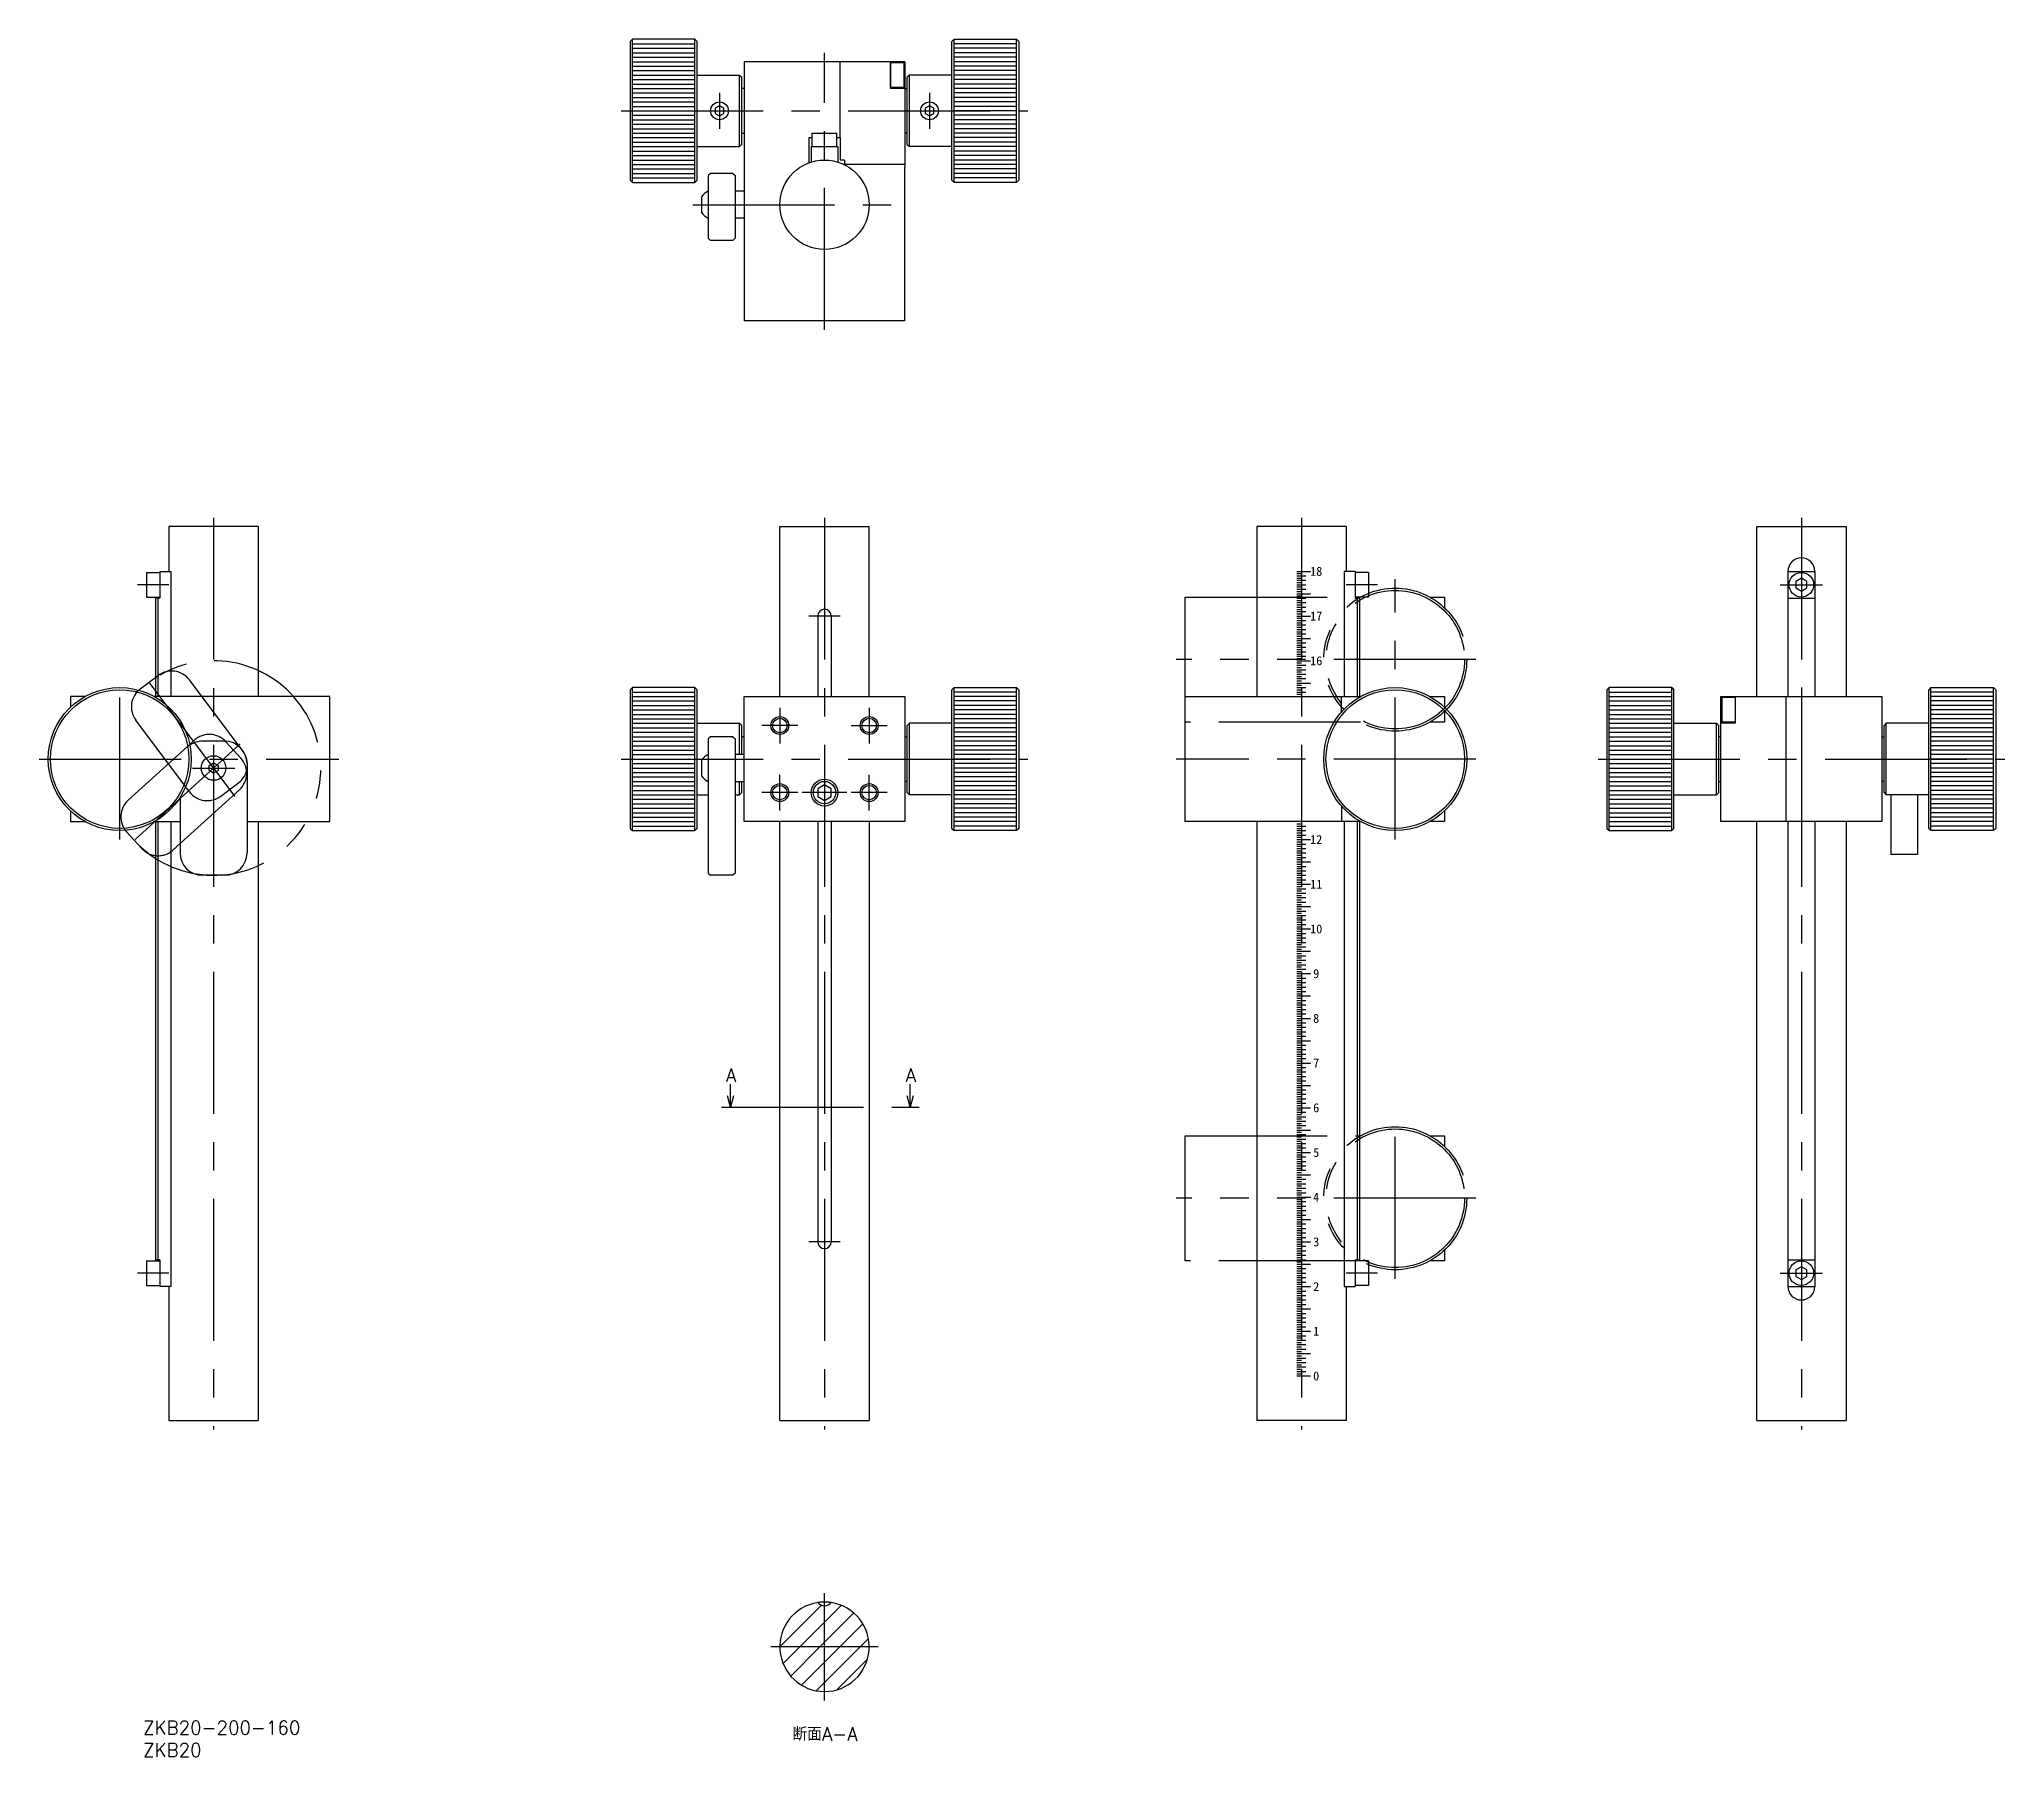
# Model space of a CAD drawing. Extents: x -176 to 264, y -223 to 161.
import ezdxf
from ezdxf.enums import TextEntityAlignment as Align

# ---------------------------------------------------------------- set-up
doc = ezdxf.new("R2010")
doc.units = 0
doc.linetypes.add('CENTER', pattern=[50.8, 31.75, -6.35, 6.35, -6.35])
doc.linetypes.add('PHANTOM', pattern=[63.5, 31.75, -6.35, 6.35, -6.35, 6.35, -6.35])
doc.layers.get('0').update_dxf_attribs({"linetype": 'CONTINUOUS'})
doc.layers.add('CENTER', color=1, linetype='CONTINUOUS')
doc.styles.add('MESR', font='txt', dxfattribs={"height": 2})
doc.styles.get("Standard").update_dxf_attribs({"font": 'txt.shx', "height": 3, "bigfont": 'bigfont.shx'})

# ---------------------------------------------------------------- blocks, each defined once
blk = doc.blocks.new('*U2')
at = {"color": 7, "linetype": 'CONTINUOUS'}
blk.add_text('ZKB20', height=3, dxfattribs=at).set_placement((-152.51, -223.18))
blk = doc.blocks.new('*U3')
at = {"color": 7, "linetype": 'CONTINUOUS'}
blk.add_text('ZKB20-200-160', height=3, dxfattribs=at).set_placement((-152.51, -218.18))
blk = doc.blocks.new('*U4')
at = {"color": 137, "linetype": 'CONTINUOUS'}
blk.add_text('断面A-A', height=3, dxfattribs=at).set_placement((-7.18, -219.61))
blk = doc.blocks.new('*U5')
at = {"color": 137, "linetype": 'CONTINUOUS'}
blk.add_text('A', height=3, dxfattribs=at).set_placement((18.18, -72.21))
blk = doc.blocks.new('_OPEN30')
at = {"color": 0, "linetype": 'BYBLOCK'}
for p, q in [((-1, 0.27), (0, 0)), ((0, 0), (-1, -0.27)), ((0, 0), (-1, 0))]:
    blk.add_line(p, q, dxfattribs=at)
blk = doc.blocks.new('*U6')
at = {"color": 7, "linetype": 'CONTINUOUS'}
blk.add_lwpolyline([(19.2, -75.34), (19.2, -72.73)], dxfattribs=at)
at = {"color": 7, "linetype": 'CONTINUOUS', "xscale": 2.5, "yscale": 2.5, "zscale": 2.5, "rotation": 270}
blk.add_blockref('_OPEN30', (19.2, -77.84), dxfattribs=at)
blk = doc.blocks.new('*U7')
at = {"color": 7, "linetype": 'CONTINUOUS'}
blk.add_lwpolyline([(-21.06, -75.34), (-21.06, -72.73)], dxfattribs=at)
at = {"color": 7, "linetype": 'CONTINUOUS', "xscale": 2.5, "yscale": 2.5, "zscale": 2.5, "rotation": 270}
blk.add_blockref('_OPEN30', (-21.06, -77.84), dxfattribs=at)
blk = doc.blocks.new('*U8')
at = {"color": 137, "linetype": 'CONTINUOUS'}
blk.add_text('A', height=3, dxfattribs=at).set_placement((-22.08, -72.21))

msp = doc.modelspace()

# ---------------------------------------------------------------- linework, layer by layer
at = {"color": 7, "linetype": 'CONTINUOUS'}
for p, q in [((-43, 161.02), (-43.5, 160.52)), ((-43.5, 160.52), (-43.5, 129.52)), ((-43, 129.02), (-43, 161.02)), ((-29, 161.02), (-43, 161.02)), ((-43, 160.02), (-29, 160.02)), ((-43, 159.02), (-29, 159.02)), ((-29, 129.02), (-29, 161.02)), ((-29, 161.02), (-28.5, 160.52)), ((-28.5, 153.02), (-28.5, 160.52)), ((29, 161.02), (28.5, 160.52)), ((28.5, 153.02), (28.5, 160.52)), ((29, 129.02), (29, 161.02)), ((29, 161.02), (43, 161.02)), ((43, 160.02), (29, 160.02)), ((43, 159.02), (29, 159.02)), ((43, 129.02), (43, 161.02)), ((43, 161.02), (43.5, 160.52)), ((43.5, 160.52), (43.5, 129.52)), ((-43, 158.02), (-29, 158.02)), ((-43, 157.02), (-29, 157.02)), ((-43, 156.02), (-29, 156.02)), ((-43, 155.02), (-29, 155.02)), ((-43, 154.02), (-29, 154.02)), ((-18, 156.02), (-18, 98.02)), ((3, 156.02), (-18, 156.02)), ((18, 156.02), (3, 156.02)), ((3.5, 139.02), (3.5, 156.02)), ((14.8, 156.02), (14.8, 150.02)), ((17.8, 155.77), (14.8, 155.77)), ((14.8, 150.27), (14.8, 155.77)), ((17.8, 150.27), (17.8, 155.77)), ((18, 156.02), (18, 132.52)), ((43, 158.02), (29, 158.02)), ((43, 157.02), (29, 157.02)), ((43, 156.02), (29, 156.02)), ((43, 155.02), (29, 155.02)), ((43, 154.02), (29, 154.02)), ((-43, 153.02), (-29, 153.02)), ((-43, 152.02), (-29, 152.02)), ((-43, 151.02), (-29, 151.02)), ((-43, 150.02), (-29, 150.02)), ((-28.5, 129.52), (-28.5, 153.02)), ((-28.5, 153.02), (-19, 153.02)), ((-19, 137.02), (-19, 153.02)), ((-19, 153.02), (-18.5, 152.52)), ((-18.5, 137.52), (-18.5, 152.52)), ((-18, 150.02), (-18.5, 150.02)), ((17.8, 150.27), (14.8, 150.27)), ((18, 150.02), (14.8, 150.02)), ((18, 150.02), (18.5, 150.02)), ((19, 153.02), (18.5, 152.52)), ((18.5, 137.52), (18.5, 152.52)), ((28.5, 153.02), (19, 153.02)), ((19, 137.02), (19, 153.02)), ((28.5, 129.52), (28.5, 153.02)), ((43, 153.02), (29, 153.02)), ((43, 152.02), (29, 152.02)), ((43, 151.02), (29, 151.02)), ((43, 150.02), (29, 150.02)), ((-43, 149.02), (-29, 149.02)), ((-43, 148.02), (-29, 148.02)), ((-43, 147.02), (-29, 147.02)), ((-43, 146.02), (-29, 146.02)), ((-23.5, 146.17), (-24.5, 145.6)), ((-24.5, 145.6), (-24.5, 144.44)), ((-22.5, 145.6), (-23.5, 146.17)), ((-22.5, 144.44), (-22.5, 145.6)), ((23.5, 146.17), (22.5, 145.6)), ((22.5, 145.6), (22.5, 144.44)), ((24.5, 145.6), (23.5, 146.17)), ((24.5, 144.44), (24.5, 145.6)), ((43, 149.02), (29, 149.02)), ((43, 148.02), (29, 148.02)), ((43, 147.02), (29, 147.02)), ((43, 146.02), (29, 146.02)), ((-43, 145.02), (-29, 145.02)), ((-43, 144.02), (-29, 144.02)), ((-43, 143.02), (-29, 143.02)), ((-43, 142.02), (-29, 142.02)), ((-43, 141.02), (-29, 141.02)), ((-24.5, 144.44), (-23.5, 143.87)), ((-23.5, 143.87), (-22.5, 144.44)), ((22.5, 144.44), (23.5, 143.87)), ((23.5, 143.87), (24.5, 144.44)), ((43, 145.02), (29, 145.02)), ((43, 144.02), (29, 144.02)), ((43, 143.02), (29, 143.02)), ((43, 142.02), (29, 142.02)), ((43, 141.02), (29, 141.02)), ((-43, 140.02), (-29, 140.02)), ((-43, 139.02), (-29, 139.02)), ((-43, 138.02), (-29, 138.02)), ((-43, 137.02), (-29, 137.02)), ((-28.5, 137.02), (-19, 137.02)), ((-18.5, 137.52), (-19, 137.02)), ((-18.5, 140.02), (-18, 140.02)), ((-3.5, 139.02), (-3.5, 133.39)), ((-3.5, 139.02), (-2.75, 139.02)), ((-3, 137.02), (-3, 133.56)), ((-3, 137.02), (3, 137.02)), ((-2.75, 140.02), (2.75, 140.02)), ((-2.75, 137.02), (-2.75, 140.02)), ((2.75, 137.02), (2.75, 140.02)), ((2.75, 139.02), (3.5, 139.02)), ((3, 137.02), (3, 133.56)), ((3.5, 139.02), (3.5, 134.02)), ((18.5, 140.02), (18, 140.02)), ((18.5, 137.52), (19, 137.02)), ((28.5, 137.02), (19, 137.02)), ((43, 140.02), (29, 140.02)), ((43, 139.02), (29, 139.02)), ((43, 138.02), (29, 138.02)), ((43, 137.02), (29, 137.02)), ((-43, 136.02), (-29, 136.02)), ((-43, 135.02), (-29, 135.02)), ((-43, 134.02), (-29, 134.02)), ((-43, 133.02), (-29, 133.02)), ((-43, 132.02), (-29, 132.02)), ((4.5, 134.02), (3.5, 134.02)), ((18, 133.02), (4.36, 133.02)), ((4.5, 134.02), (4.5, 133.02)), ((18, 98.02), (18, 132.52)), ((43, 136.02), (29, 136.02)), ((43, 135.02), (29, 135.02)), ((43, 134.02), (29, 134.02)), ((43, 133.02), (29, 133.02)), ((43, 132.02), (29, 132.02)), ((-43.5, 129.52), (-43, 129.02)), ((-43, 131.02), (-29, 131.02)), ((-43, 130.02), (-29, 130.02)), ((-43, 129.02), (-29, 129.02)), ((-28.5, 129.52), (-29, 129.02)), ((-25.5, 131.02), (-26, 130.52)), ((-26, 130.52), (-26, 116.52)), ((-20.5, 131.02), (-25.5, 131.02)), ((-20.5, 131.02), (-20, 130.52)), ((-20, 130.52), (-20, 116.52)), ((28.5, 129.52), (29, 129.02)), ((43, 131.02), (29, 131.02)), ((43, 130.02), (29, 130.02)), ((43, 129.02), (29, 129.02)), ((43.5, 129.52), (43, 129.02)), ((-27.5, 125.75), (-27.5, 122.29)), ((-18, 127.02), (-20, 127.02)), ((-18, 121.02), (-20, 121.02)), ((-26, 116.52), (-25.5, 116.02)), ((-20.5, 116.02), (-25.5, 116.02)), ((-20, 116.52), (-20.5, 116.02)), ((18, 98.02), (-18, 98.02)), ((-126.72, 52), (-146.72, 52)), ((-146.72, 52), (-146.72, 42)), ((-126.72, 52), (-126.72, 14)), ((-10, 14), (-10, 52)), ((-10, 52), (10, 52)), ((10, 14), (10, 52)), ((96.72, 52), (96.72, 14)), ((116.72, 52), (96.72, 52)), ((116.72, 52), (116.72, 42)), ((208.6, 14), (208.6, 52)), ((208.6, 52), (228.6, 52)), ((228.6, 52), (228.6, 14)), ((-151.72, 41.75), (-151.72, 36.25)), ((-151.72, 41.75), (-148.72, 41.75)), ((-148.72, 42), (-148.72, 36)), ((-148.72, 42), (-146.26, 42)), ((-146.26, 42), (-146.26, 14)), ((105.72, 42), (108.72, 42)), ((105.72, 41.5), (106.72, 41.5)), ((105.72, 41), (107.72, 41)), ((105.72, 40.5), (106.72, 40.5)), ((105.72, 40), (107.72, 40)), ((116.26, 42), (116.26, 14)), ((118.72, 42), (116.26, 42)), ((118.72, 42), (118.72, 36)), ((121.72, 41.75), (118.72, 41.75)), ((121.72, 41.75), (121.72, 36.25)), ((215.6, 42), (215.6, 14)), ((215.6, 42), (221.6, 42)), ((218.6, 40.44), (217.35, 39.72)), ((217.35, 39.72), (217.35, 38.28)), ((219.85, 39.72), (218.6, 40.44)), ((219.85, 38.28), (219.85, 39.72)), ((221.6, 42), (221.6, 14)), ((-151.72, 36.25), (-148.72, 36.25)), ((-149.72, 36), (-149.72, 14)), ((-148.72, 36), (-149.72, 36)), ((-149.22, 36), (-149.22, 14)), ((105.72, 39.5), (106.72, 39.5)), ((105.72, 39), (107.72, 39)), ((105.72, 38.5), (106.72, 38.5)), ((105.72, 38), (107.72, 38)), ((105.72, 37.5), (106.72, 37.5)), ((105.72, 37), (108.72, 37)), ((105.72, 36.5), (106.72, 36.5)), ((105.72, 36), (107.72, 36)), ((105.72, 35.5), (106.72, 35.5)), ((121.72, 36.25), (118.72, 36.25)), ((118.72, 36), (119.72, 36)), ((119.22, 36), (119.22, 14)), ((119.72, 36), (119.72, 14)), ((215.6, 36), (221.6, 36)), ((217.35, 38.28), (218.6, 37.56)), ((218.6, 37.56), (219.85, 38.28)), ((-1.51, 32), (-1.51, 14)), ((1.51, 32), (1.51, 14)), ((105.72, 35), (107.72, 35)), ((105.72, 34.5), (106.72, 34.5)), ((105.72, 34), (107.72, 34)), ((105.72, 33.5), (106.72, 33.5)), ((105.72, 33), (107.72, 33)), ((105.72, 32.5), (106.72, 32.5)), ((105.72, 32), (108.72, 32)), ((105.72, 31.5), (106.72, 31.5)), ((105.72, 31), (107.72, 31)), ((105.72, 30.5), (106.72, 30.5)), ((105.72, 30), (107.72, 30)), ((105.72, 29.5), (106.72, 29.5)), ((105.72, 29), (107.72, 29)), ((105.72, 28.5), (106.72, 28.5)), ((105.72, 28), (107.72, 28)), ((105.72, 27.5), (106.72, 27.5)), ((105.72, 27), (108.72, 27)), ((105.72, 26.5), (106.72, 26.5)), ((105.72, 26), (107.72, 26)), ((105.72, 25.5), (106.72, 25.5)), ((105.72, 25), (107.72, 25)), ((105.72, 24.5), (106.72, 24.5)), ((105.72, 24), (107.72, 24)), ((105.72, 23.5), (106.72, 23.5)), ((105.72, 23), (107.72, 23)), ((105.72, 22.5), (106.72, 22.5)), ((105.72, 22), (108.72, 22)), ((105.72, 21.5), (106.72, 21.5)), ((105.72, 21), (107.72, 21)), ((105.72, 20.5), (106.72, 20.5)), ((105.72, 20), (107.72, 20)), ((105.72, 19.5), (106.72, 19.5)), ((105.72, 19), (107.72, 19)), ((105.72, 18.5), (106.72, 18.5)), ((105.72, 18), (107.72, 18)), ((-168.72, 14), (-168.72, 11.62)), ((-165.46, 14), (-168.72, 14)), ((-110.72, 14), (-149.97, 14)), ((-110.72, -14), (-110.72, 14)), ((-43, 16), (-43.5, 15.5)), ((-43.5, 15.5), (-43.5, -15.5)), ((-43, -16), (-43, 16)), ((-29, 16), (-43, 16)), ((-43, 15), (-29, 15)), ((-43, 14), (-29, 14)), ((-29, -16), (-29, 16)), ((-29, 16), (-28.5, 15.5)), ((-28.5, 8), (-28.5, 15.5)), ((-18, -14), (-18, 14)), ((-18, 14), (18, 14)), ((18, 14), (18, -14)), ((29, 16), (28.5, 15.5)), ((28.5, 8), (28.5, 15.5)), ((29, -16), (29, 16)), ((29, 16), (43, 16)), ((43, 15), (29, 15)), ((43, 14), (29, 14)), ((43, -16), (43, 16)), ((43, 16), (43.5, 15.5)), ((43.5, 15.5), (43.5, -15.5)), ((80.72, -14), (80.72, 14)), ((80.72, 14), (119.97, 14)), ((105.72, 17.5), (106.72, 17.5)), ((105.72, 17), (108.72, 17)), ((105.72, 16.5), (106.72, 16.5)), ((105.72, 16), (107.72, 16)), ((105.72, 15.5), (106.72, 15.5)), ((105.72, 15), (107.72, 15)), ((105.72, 14.5), (106.72, 14.5)), ((115.72, 10.58), (115.72, 14)), ((135.46, 14), (138.72, 14)), ((138.72, 14), (138.72, 11.62)), ((175.6, 16), (175.1, 15.5)), ((175.1, 15.5), (175.1, -15.5)), ((175.6, -16), (175.6, 16)), ((189.6, 16), (175.6, 16)), ((175.6, 15), (189.6, 15)), ((175.6, 14), (189.6, 14)), ((189.6, -16), (189.6, 16)), ((189.6, 16), (190.1, 15.5)), ((190.1, 8), (190.1, 15.5)), ((200.6, -14), (200.6, 14)), ((200.6, 14), (236.6, 14)), ((200.8, 13.75), (200.8, 8.25)), ((203.8, 13.75), (200.8, 13.75)), ((203.8, 14), (203.8, 8)), ((215.1, 14), (215.1, -14)), ((236.6, 14), (236.6, -14)), ((247.6, 16), (247.1, 15.5)), ((247.1, 8), (247.1, 15.5)), ((247.6, -16), (247.6, 16)), ((247.6, 16), (261.6, 16)), ((261.6, 15), (247.6, 15)), ((261.6, 14), (247.6, 14)), ((261.6, -16), (261.6, 16)), ((261.6, 16), (262.1, 15.5)), ((262.1, 15.5), (262.1, -15.5)), ((-43, 13), (-29, 13)), ((-43, 12), (-29, 12)), ((-43, 11), (-29, 11)), ((-43, 10), (-29, 10)), ((-43, 9), (-29, 9)), ((43, 13), (29, 13)), ((43, 12), (29, 12)), ((43, 11), (29, 11)), ((43, 10), (29, 10)), ((43, 9), (29, 9)), ((175.6, 13), (189.6, 13)), ((175.6, 12), (189.6, 12)), ((175.6, 11), (189.6, 11)), ((175.6, 10), (189.6, 10)), ((175.6, 9), (189.6, 9)), ((261.6, 13), (247.6, 13)), ((261.6, 12), (247.6, 12)), ((261.6, 11), (247.6, 11)), ((261.6, 10), (247.6, 10)), ((261.6, 9), (247.6, 9)), ((-43, 8), (-29, 8)), ((-43, 7), (-29, 7)), ((-43, 6), (-29, 6)), ((-43, 5), (-29, 5)), ((-28.5, -15.5), (-28.5, 8)), ((-28.5, 8), (-19, 8)), ((-25.5, 5), (-26, 4.5)), ((-26, 4.5), (-26, -25.5)), ((-20.5, 5), (-25.5, 5)), ((-20.5, 5), (-20, 4.5)), ((-20, 4.5), (-20, -25.5)), ((-19, 1), (-19, 8)), ((-19, 8), (-18.5, 7.5)), ((-18.5, 1), (-18.5, 7.5)), ((-18, 5), (-18.5, 5)), ((18, 5), (18.5, 5)), ((19, 8), (18.5, 7.5)), ((18.5, -7.5), (18.5, 7.5)), ((28.5, 8), (19, 8)), ((19, -8), (19, 8)), ((28.5, -15.5), (28.5, 8)), ((43, 8), (29, 8)), ((43, 7), (29, 7)), ((43, 6), (29, 6)), ((43, 5), (29, 5)), ((175.6, 8), (189.6, 8)), ((175.6, 7), (189.6, 7)), ((175.6, 6), (189.6, 6)), ((175.6, 5), (189.6, 5)), ((190.1, -15.5), (190.1, 8)), ((190.1, 8), (199.6, 8)), ((199.6, -8), (199.6, 8)), ((199.6, 8), (200.1, 7.5)), ((200.1, -7.5), (200.1, 7.5)), ((200.6, 5), (200.1, 5)), ((203.8, 8), (200.6, 8)), ((203.8, 8.25), (200.8, 8.25)), ((236.6, 5), (237.1, 5)), ((237.6, 8), (237.1, 7.5)), ((237.1, -7.5), (237.1, 7.5)), ((247.1, 8), (237.6, 8)), ((237.6, -8), (237.6, 8)), ((247.1, -15.5), (247.1, 8)), ((261.6, 8), (247.6, 8)), ((261.6, 7), (247.6, 7)), ((261.6, 6), (247.6, 6)), ((261.6, 5), (247.6, 5)), ((-134.22, 4), (-139.22, 4)), ((-43, 4), (-29, 4)), ((-43, 3), (-29, 3)), ((-43, 2), (-29, 2)), ((-43, 1), (-29, 1)), ((-43, 0), (-29, 0)), ((-18, 1), (-20, 1)), ((43, 4), (29, 4)), ((43, 3), (29, 3)), ((43, 2), (29, 2)), ((43, 1), (29, 1)), ((43, 0), (29, 0)), ((175.6, 4), (189.6, 4)), ((175.6, 3), (189.6, 3)), ((175.6, 2), (189.6, 2)), ((175.6, 1), (189.6, 1)), ((261.6, 4), (247.6, 4)), ((261.6, 3), (247.6, 3)), ((261.6, 2), (247.6, 2)), ((261.6, 1), (247.6, 1)), ((-137.72, -1.42), (-136.72, -0.85)), ((-137.72, -2.58), (-137.72, -1.42)), ((-136.72, -3.15), (-137.72, -2.58)), ((-136.72, -0.85), (-135.72, -1.42)), ((-135.72, -2.58), (-136.72, -3.15)), ((-135.72, -1.42), (-135.72, -2.58)), ((-129.22, -1), (-129.22, -21)), ((-43, -1), (-29, -1)), ((-43, -2), (-29, -2)), ((-43, -3), (-29, -3)), ((-43, -4), (-29, -4)), ((-27.5, -0.27), (-27.5, -3.73)), ((43, -1), (29, -1)), ((43, -2), (29, -2)), ((43, -3), (29, -3)), ((43, -4), (29, -4)), ((175.6, 0), (189.6, 0)), ((175.6, -1), (189.6, -1)), ((175.6, -2), (189.6, -2)), ((175.6, -3), (189.6, -3)), ((175.6, -4), (189.6, -4)), ((261.6, 0), (247.6, 0)), ((261.6, -1), (247.6, -1)), ((261.6, -2), (247.6, -2)), ((261.6, -3), (247.6, -3)), ((261.6, -4), (247.6, -4)), ((-144.22, -8.59), (-144.22, -21)), ((-43, -5), (-29, -5)), ((-43, -6), (-29, -6)), ((-43, -7), (-29, -7)), ((-43, -8), (-29, -8)), ((-28.5, -8), (-26, -8)), ((-20, -5), (-18, -5)), ((-20, -8), (-19, -8)), ((-19, -8), (-19, -5)), ((-19, -8), (-18.5, -7.5)), ((-18.5, -7.5), (-18.5, -5)), ((0, -5.77), (-1.5, -6.63)), ((-1.5, -6.63), (-1.5, -8.37)), ((-1.5, -8.37), (0, -9.23)), ((1.5, -6.63), (0, -5.77)), ((0, -9.23), (1.5, -8.37)), ((1.5, -8.37), (1.5, -6.63)), ((18.5, -5), (18, -5)), ((18.5, -7.5), (19, -8)), ((28.5, -8), (19, -8)), ((43, -5), (29, -5)), ((43, -6), (29, -6)), ((43, -7), (29, -7)), ((43, -8), (29, -8)), ((175.6, -5), (189.6, -5)), ((175.6, -6), (189.6, -6)), ((175.6, -7), (189.6, -7)), ((175.6, -8), (189.6, -8)), ((190.1, -8), (199.6, -8)), ((200.1, -7.5), (199.6, -8)), ((200.1, -5), (200.6, -5)), ((237.1, -5), (236.6, -5)), ((237.1, -7.5), (237.6, -8)), ((247.1, -8), (237.6, -8)), ((238.6, -8), (238.6, -21.32)), ((244.6, -8), (244.6, -21.32)), ((261.6, -5), (247.6, -5)), ((261.6, -6), (247.6, -6)), ((261.6, -7), (247.6, -7)), ((261.6, -8), (247.6, -8)), ((-168.72, -11.62), (-168.72, -14)), ((-43, -9), (-29, -9)), ((-43, -10), (-29, -10)), ((-43, -11), (-29, -11)), ((-43, -12), (-29, -12)), ((-43, -13), (-29, -13)), ((43, -9), (29, -9)), ((43, -10), (29, -10)), ((43, -11), (29, -11)), ((43, -12), (29, -12)), ((43, -13), (29, -13)), ((115.72, -10.58), (115.72, -14)), ((138.72, -11.62), (138.72, -14)), ((175.6, -9), (189.6, -9)), ((175.6, -10), (189.6, -10)), ((175.6, -11), (189.6, -11)), ((175.6, -12), (189.6, -12)), ((175.6, -13), (189.6, -13)), ((261.6, -9), (247.6, -9)), ((261.6, -10), (247.6, -10)), ((261.6, -11), (247.6, -11)), ((261.6, -12), (247.6, -12)), ((261.6, -13), (247.6, -13)), ((-168.72, -14), (-165.46, -14)), ((-149.97, -14), (-144.22, -14)), ((-149.72, -14), (-149.72, -112)), ((-149.22, -14), (-149.22, -112)), ((-146.26, -14), (-146.26, -118)), ((-129.22, -14), (-110.72, -14)), ((-126.72, -14), (-126.72, -148)), ((-43.5, -15.5), (-43, -16)), ((-43, -14), (-29, -14)), ((-43, -15), (-29, -15)), ((-43, -16), (-29, -16)), ((-28.5, -15.5), (-29, -16)), ((18, -14), (-18, -14)), ((-10, -148), (-10, -14)), ((-1.51, -14), (-1.51, -108)), ((1.51, -14), (1.51, -108)), ((10, -14), (10, -148)), ((28.5, -15.5), (29, -16)), ((43, -14), (29, -14)), ((43, -15), (29, -15)), ((43, -16), (29, -16)), ((43.5, -15.5), (43, -16)), ((119.97, -14), (80.72, -14)), ((96.72, -14), (96.72, -148)), ((105.72, -14.5), (106.72, -14.5)), ((105.72, -15), (107.72, -15)), ((105.72, -15.5), (106.72, -15.5)), ((105.72, -16), (107.72, -16)), ((105.72, -16.5), (106.72, -16.5)), ((105.72, -17), (107.72, -17)), ((105.72, -17.5), (106.72, -17.5)), ((116.26, -14), (116.26, -118)), ((119.22, -14), (119.22, -112)), ((119.72, -14), (119.72, -112)), ((138.72, -14), (135.46, -14)), ((175.1, -15.5), (175.6, -16)), ((175.6, -14), (189.6, -14)), ((175.6, -15), (189.6, -15)), ((175.6, -16), (189.6, -16)), ((190.1, -15.5), (189.6, -16)), ((236.6, -14), (200.6, -14)), ((208.6, -148), (208.6, -14)), ((215.6, -14), (215.6, -118)), ((221.6, -14), (221.6, -118)), ((228.6, -14), (228.6, -148)), ((247.1, -15.5), (247.6, -16)), ((261.6, -14), (247.6, -14)), ((261.6, -15), (247.6, -15)), ((261.6, -16), (247.6, -16)), ((262.1, -15.5), (261.6, -16)), ((105.72, -18), (108.72, -18)), ((105.72, -18.5), (106.72, -18.5)), ((105.72, -19), (107.72, -19)), ((105.72, -19.5), (106.72, -19.5)), ((105.72, -20), (107.72, -20)), ((105.72, -20.5), (106.72, -20.5)), ((105.72, -21), (107.72, -21)), ((105.72, -21.5), (106.72, -21.5)), ((244.6, -21.32), (238.6, -21.32)), ((-134.22, -26), (-139.22, -26)), ((-26, -25.5), (-25.5, -26)), ((-20.5, -26), (-25.5, -26)), ((-20, -25.5), (-20.5, -26)), ((105.72, -22), (107.72, -22)), ((105.72, -22.5), (106.72, -22.5)), ((105.72, -23), (108.72, -23)), ((105.72, -23.5), (106.72, -23.5)), ((105.72, -24), (107.72, -24)), ((105.72, -24.5), (106.72, -24.5)), ((105.72, -25), (107.72, -25)), ((105.72, -25.5), (106.72, -25.5)), ((105.72, -26), (107.72, -26)), ((105.72, -26.5), (106.72, -26.5)), ((105.72, -27), (107.72, -27)), ((105.72, -27.5), (106.72, -27.5)), ((105.72, -28), (108.72, -28)), ((105.72, -28.5), (106.72, -28.5)), ((105.72, -29), (107.72, -29)), ((105.72, -29.5), (106.72, -29.5)), ((105.72, -30), (107.72, -30)), ((105.72, -30.5), (106.72, -30.5)), ((105.72, -31), (107.72, -31)), ((105.72, -31.5), (106.72, -31.5)), ((105.72, -32), (107.72, -32)), ((105.72, -32.5), (106.72, -32.5)), ((105.72, -33), (108.72, -33)), ((105.72, -33.5), (106.72, -33.5)), ((105.72, -34), (107.72, -34)), ((105.72, -34.5), (106.72, -34.5)), ((105.72, -35), (107.72, -35)), ((105.72, -35.5), (106.72, -35.5)), ((105.72, -36), (107.72, -36)), ((105.72, -36.5), (106.72, -36.5)), ((105.72, -37), (107.72, -37)), ((105.72, -37.5), (106.72, -37.5)), ((105.72, -38), (108.72, -38)), ((105.72, -38.5), (106.72, -38.5)), ((105.72, -39), (107.72, -39)), ((105.72, -39.5), (106.72, -39.5)), ((105.72, -40), (107.72, -40)), ((105.72, -40.5), (106.72, -40.5)), ((105.72, -41), (107.72, -41)), ((105.72, -41.5), (106.72, -41.5)), ((105.72, -42), (107.72, -42)), ((105.72, -42.5), (106.72, -42.5)), ((105.72, -43), (108.72, -43)), ((105.72, -43.5), (106.72, -43.5)), ((105.72, -44), (107.72, -44)), ((105.72, -44.5), (106.72, -44.5)), ((105.72, -45), (107.72, -45)), ((105.72, -45.5), (106.72, -45.5)), ((105.72, -46), (107.72, -46)), ((105.72, -46.5), (106.72, -46.5)), ((105.72, -47), (107.72, -47)), ((105.72, -47.5), (106.72, -47.5)), ((105.72, -48), (108.72, -48)), ((105.72, -48.5), (106.72, -48.5)), ((105.72, -49), (107.72, -49)), ((105.72, -49.5), (106.72, -49.5)), ((105.72, -50), (107.72, -50)), ((105.72, -50.5), (106.72, -50.5)), ((105.72, -51), (107.72, -51)), ((105.72, -51.5), (106.72, -51.5)), ((105.72, -52), (107.72, -52)), ((105.72, -52.5), (106.72, -52.5)), ((105.72, -53), (108.72, -53)), ((105.72, -53.5), (106.72, -53.5)), ((105.72, -54), (107.72, -54)), ((105.72, -54.5), (106.72, -54.5)), ((105.72, -55), (107.72, -55)), ((105.72, -55.5), (106.72, -55.5)), ((105.72, -56), (107.72, -56)), ((105.72, -56.5), (106.72, -56.5)), ((105.72, -57), (107.72, -57)), ((105.72, -57.5), (106.72, -57.5)), ((105.72, -58), (108.72, -58)), ((105.72, -58.5), (106.72, -58.5)), ((105.72, -59), (107.72, -59)), ((105.72, -59.5), (106.72, -59.5)), ((105.72, -60), (107.72, -60)), ((105.72, -60.5), (106.72, -60.5)), ((105.72, -61), (107.72, -61)), ((105.72, -61.5), (106.72, -61.5)), ((105.72, -62), (107.72, -62)), ((105.72, -62.5), (106.72, -62.5)), ((105.72, -63), (108.72, -63)), ((105.72, -63.5), (106.72, -63.5)), ((105.72, -64), (107.72, -64)), ((105.72, -64.5), (106.72, -64.5)), ((105.72, -65), (107.72, -65)), ((105.72, -65.5), (106.72, -65.5)), ((105.72, -66), (107.72, -66)), ((105.72, -66.5), (106.72, -66.5)), ((105.72, -67), (107.72, -67)), ((105.72, -67.5), (106.72, -67.5)), ((105.72, -68), (108.72, -68)), ((105.72, -68.5), (106.72, -68.5)), ((105.72, -69), (107.72, -69)), ((105.72, -69.5), (106.72, -69.5)), ((105.72, -70), (107.72, -70)), ((105.72, -70.5), (106.72, -70.5)), ((105.72, -71), (107.72, -71)), ((105.72, -71.5), (106.72, -71.5)), ((105.72, -72), (107.72, -72)), ((105.72, -72.5), (106.72, -72.5)), ((105.72, -73), (108.72, -73)), ((105.72, -73.5), (106.72, -73.5)), ((105.72, -74), (107.72, -74)), ((105.72, -74.5), (106.72, -74.5)), ((105.72, -75), (107.72, -75)), ((105.72, -75.5), (106.72, -75.5)), ((105.72, -76), (107.72, -76)), ((105.72, -76.5), (106.72, -76.5)), ((105.72, -77), (107.72, -77)), ((105.72, -77.5), (106.72, -77.5)), ((105.72, -78), (108.72, -78)), ((105.72, -78.5), (106.72, -78.5)), ((105.72, -79), (107.72, -79)), ((105.72, -79.5), (106.72, -79.5)), ((105.72, -80), (107.72, -80)), ((105.72, -80.5), (106.72, -80.5)), ((105.72, -81), (107.72, -81)), ((105.72, -81.5), (106.72, -81.5)), ((105.72, -82), (107.72, -82)), ((105.72, -82.5), (106.72, -82.5)), ((105.72, -83), (108.72, -83)), ((105.72, -83.5), (106.72, -83.5)), ((105.72, -84), (107.72, -84)), ((105.72, -84.5), (106.72, -84.5)), ((105.72, -85), (107.72, -85)), ((105.72, -85.5), (106.72, -85.5)), ((105.72, -86), (107.72, -86)), ((105.72, -86.5), (106.72, -86.5)), ((105.72, -87), (107.72, -87)), ((105.72, -87.5), (106.72, -87.5)), ((105.72, -88), (108.72, -88)), ((105.72, -88.5), (106.72, -88.5)), ((105.72, -89), (107.72, -89)), ((105.72, -89.5), (106.72, -89.5)), ((105.72, -90), (107.72, -90)), ((105.72, -90.5), (106.72, -90.5)), ((105.72, -91), (107.72, -91)), ((105.72, -91.5), (106.72, -91.5)), ((105.72, -92), (107.72, -92)), ((105.72, -92.5), (106.72, -92.5)), ((105.72, -93), (108.72, -93)), ((105.72, -93.5), (106.72, -93.5)), ((105.72, -94), (107.72, -94)), ((105.72, -94.5), (106.72, -94.5)), ((105.72, -95), (107.72, -95)), ((105.72, -95.5), (106.72, -95.5)), ((105.72, -96), (107.72, -96)), ((105.72, -96.5), (106.72, -96.5)), ((105.72, -97), (107.72, -97)), ((105.72, -97.5), (106.72, -97.5)), ((105.72, -98), (108.72, -98)), ((105.72, -98.5), (106.72, -98.5)), ((105.72, -99), (107.72, -99)), ((105.72, -99.5), (106.72, -99.5)), ((105.72, -100), (107.72, -100)), ((105.72, -100.5), (106.72, -100.5)), ((105.72, -101), (107.72, -101)), ((105.72, -101.5), (106.72, -101.5)), ((105.72, -102), (107.72, -102)), ((105.72, -102.5), (106.72, -102.5)), ((105.72, -103), (108.72, -103)), ((105.72, -103.5), (106.72, -103.5)), ((105.72, -104), (107.72, -104)), ((105.72, -104.5), (106.72, -104.5)), ((105.72, -105), (107.72, -105)), ((105.72, -105.5), (106.72, -105.5)), ((105.72, -106), (107.72, -106)), ((105.72, -106.5), (106.72, -106.5)), ((105.72, -107), (107.72, -107)), ((105.72, -107.5), (106.72, -107.5)), ((105.72, -108), (108.72, -108)), ((105.72, -108.5), (106.72, -108.5)), ((105.72, -109), (107.72, -109)), ((105.72, -109.5), (106.72, -109.5)), ((-151.72, -112.25), (-151.72, -117.75)), ((-151.72, -112.25), (-148.72, -112.25)), ((-148.72, -112), (-149.72, -112)), ((-148.72, -112), (-148.72, -118)), ((105.72, -110), (107.72, -110)), ((105.72, -110.5), (106.72, -110.5)), ((105.72, -111), (107.72, -111)), ((105.72, -111.5), (106.72, -111.5)), ((105.72, -112), (107.72, -112)), ((105.72, -112.5), (106.72, -112.5)), ((105.72, -113), (108.72, -113)), ((105.72, -113.5), (106.72, -113.5)), ((105.72, -114), (107.72, -114)), ((118.72, -112), (118.72, -118)), ((118.72, -112), (119.72, -112)), ((121.72, -112.25), (118.72, -112.25)), ((121.72, -112.25), (121.72, -117.75)), ((215.6, -112), (221.6, -112)), ((218.6, -113.56), (217.35, -114.28)), ((217.35, -114.28), (217.35, -115.72)), ((219.85, -114.28), (218.6, -113.56)), ((219.85, -115.72), (219.85, -114.28)), ((-151.72, -117.75), (-148.72, -117.75)), ((-146.26, -118), (-148.72, -118)), ((-146.72, -118), (-146.72, -148)), ((105.72, -114.5), (106.72, -114.5)), ((105.72, -115), (107.72, -115)), ((105.72, -115.5), (106.72, -115.5)), ((105.72, -116), (107.72, -116)), ((105.72, -116.5), (106.72, -116.5)), ((105.72, -117), (107.72, -117)), ((105.72, -117.5), (106.72, -117.5)), ((105.72, -118), (108.72, -118)), ((105.72, -118.5), (106.72, -118.5)), ((116.26, -118), (118.72, -118)), ((116.72, -118), (116.72, -148)), ((121.72, -117.75), (118.72, -117.75)), ((215.6, -118), (221.6, -118)), ((217.35, -115.72), (218.6, -116.44)), ((218.6, -116.44), (219.85, -115.72)), ((105.72, -119), (107.72, -119)), ((105.72, -119.5), (106.72, -119.5)), ((105.72, -120), (107.72, -120)), ((105.72, -120.5), (106.72, -120.5)), ((105.72, -121), (107.72, -121)), ((105.72, -121.5), (106.72, -121.5)), ((105.72, -122), (107.72, -122)), ((105.72, -122.5), (106.72, -122.5)), ((105.72, -123), (108.72, -123)), ((105.72, -123.5), (106.72, -123.5)), ((105.72, -124), (107.72, -124)), ((105.72, -124.5), (106.72, -124.5)), ((105.72, -125), (107.72, -125)), ((105.72, -125.5), (106.72, -125.5)), ((105.72, -126), (107.72, -126)), ((105.72, -126.5), (106.72, -126.5)), ((105.72, -127), (107.72, -127)), ((105.72, -127.5), (106.72, -127.5)), ((105.72, -128), (108.72, -128)), ((105.72, -128.5), (106.72, -128.5)), ((105.72, -129), (107.72, -129)), ((105.72, -129.5), (106.72, -129.5)), ((105.72, -130), (107.72, -130)), ((105.72, -130.5), (106.72, -130.5)), ((105.72, -131), (107.72, -131)), ((105.72, -131.5), (106.72, -131.5)), ((105.72, -132), (107.72, -132)), ((105.72, -132.5), (106.72, -132.5)), ((105.72, -133), (108.72, -133)), ((105.72, -133.5), (106.72, -133.5)), ((105.72, -134), (107.72, -134)), ((105.72, -134.5), (106.72, -134.5)), ((105.72, -135), (107.72, -135)), ((105.72, -135.5), (106.72, -135.5)), ((105.72, -136), (107.72, -136)), ((105.72, -136.5), (106.72, -136.5)), ((105.72, -137), (107.72, -137)), ((105.72, -137.5), (106.72, -137.5)), ((105.72, -138), (108.72, -138)), ((-146.72, -148), (-126.72, -148)), ((-10, -148), (10, -148)), ((116.72, -148), (96.72, -148)), ((208.6, -148), (228.6, -148))]:
    msp.add_line(p, q, dxfattribs=at)
at = {"color": 3, "linetype": 'PHANTOM'}
for p, q in [((80.72, 36.25), (119.97, 36.25)), ((80.72, 8.25), (80.72, 36.25)), ((135.46, 36.25), (138.72, 36.25)), ((138.72, 36.25), (138.72, 33.87)), ((145.72, 22.25), (78.72, 22.25)), ((-153.12, 15.7), (-149.12, 18.7)), ((-131.92, -8.4), (-152.32, 18.8)), ((-130.12, 1.7), (-142.12, 17.7)), ((138.72, 10.63), (138.72, 8.25)), ((-142.12, -7.3), (-154.12, 8.7)), ((119.97, 8.25), (80.72, 8.25)), ((138.72, 8.25), (135.46, 8.25)), ((-130.79, 3.38), (-155.97, -19.47)), ((-141.02, 4.23), (-155.83, -9.21)), ((-130.59, 0.18), (-133.95, 3.88)), ((-130.94, -6.88), (-145.75, -20.32)), ((-135.12, -8.3), (-131.12, -5.3)), ((-152.81, -19.98), (-156.17, -16.28)), ((127.72, -116.25), (127.72, -80.25)), ((80.72, -112.25), (80.72, -84.25)), ((80.72, -84.25), (119.97, -84.25)), ((135.46, -84.25), (138.72, -84.25)), ((138.72, -84.25), (138.72, -86.63)), ((145.72, -98.25), (78.72, -98.25)), ((138.72, -109.87), (138.72, -112.25)), ((119.97, -112.25), (80.72, -112.25)), ((138.72, -112.25), (135.46, -112.25))]:
    msp.add_line(p, q, dxfattribs=at)
at = {"color": 3, "linetype": 'CONTINUOUS'}
for p, q in [((-10, -198.59), (-0.69, -189.28)), ((-5.52, -198.6), (0, -193.08)), ((0, -193.08), (3.75, -189.33)), ((0, -197.57), (6.54, -191.03)), ((3.46, -198.6), (8.58, -193.47)), ((-1.03, -198.6), (0, -197.57)), ((7.95, -198.6), (9.82, -196.72)), ((-9.27, -202.35), (-5.52, -198.6)), ((-7.57, -205.13), (-1.03, -198.6)), ((-5.13, -207.18), (0, -202.06)), ((0, -202.06), (3.46, -198.6)), ((0, -206.55), (7.95, -198.6)), ((2.85, -208.18), (9.58, -201.45)), ((-1.88, -208.42), (0, -206.55))]:
    msp.add_line(p, q, dxfattribs=at)
at = {"color": 7, "linetype": 'CONTINUOUS'}
for centre, radius in [((-23.5, 145.02), 2), ((23.5, 145.02), 2), ((0, 124.02), 10), ((218.6, 39), 2.75), ((-157.72, 0), 16), ((-157.72, 0), 15.5), ((127.72, 0), 16), ((127.72, 0), 15.5), ((-10, 7.5), 1.62), ((10, 7.5), 1.62), ((-136.72, -2), 2.75), ((-10, -7.5), 1.62), ((0, -7.5), 3), ((0, -7.5), 2.5), ((10, -7.5), 1.62), ((218.6, -115), 2.75)]:
    msp.add_circle(centre, radius, dxfattribs=at)
at = {"color": 3, "linetype": 'PHANTOM'}
for centre, radius in [((127.72, 22.25), 16), ((127.72, 22.25), 15.5), ((127.72, -98.25), 16), ((127.72, -98.25), 15.5)]:
    msp.add_circle(centre, radius, dxfattribs=at)
at = {"color": 3, "linetype": 'CONTINUOUS'}
for centre in [(-10, 7.5), (10, 7.5), (-10, -7.5), (10, -7.5)]:
    msp.add_circle(centre, 2, dxfattribs=at)
at = {"color": 7, "linetype": 'CONTINUOUS'}
for centre, radius, start, end in [((-24.75, 124.02), 3.25, 112.6199, 147.7958), ((-24.75, 124.02), 3.25, 212.2042, 247.3801), ((218.6, 42), 3, 0, 180), ((0, 32), 1.51, 0, 180), ((-139.22, -1), 5, 90, 124.1976), ((-134.22, -1), 5, 0, 90), ((-24.75, -2), 3.25, 112.6199, 147.7958), ((-24.75, -2), 3.25, 212.2042, 247.3801), ((-139.22, -21), 5, 180, 270), ((-134.22, -21), 5, 270, 0), ((0, -108), 1.51, 180, 0), ((218.6, -118), 3, 180, 0), ((0, -198.6), 10, 98.6706, 81.3294), ((0, -187.4), 2, 221.0823, 318.9177)]:
    msp.add_arc(centre, radius, start, end, dxfattribs=at)
at = {"color": 3, "linetype": 'PHANTOM'}
for centre, radius, start, end in [((-136.72, -2), 24, 222.2194, 126.8708), ((-146.12, 14.7), 5, 36.8708, 126.8708), ((-150.12, 11.7), 5, 126.8708, 216.8708), ((-137.66, 0.52), 5, 42.2194, 132.2194), ((-134.12, -1.3), 5, 306.8708, 36.8708), ((-134.3, -3.18), 5, 312.2194, 42.2194), ((-138.12, -4.3), 5, 216.8708, 306.8708), ((-152.47, -12.92), 5, 132.2194, 222.2194), ((-149.11, -16.62), 5, 222.2194, 312.2194), ((0, -198.6), 10, 81.3294, 98.6706)]:
    msp.add_arc(centre, radius, start, end, dxfattribs=at)
at = {"layer": 'CENTER', "color": 1, "linetype": 'CENTER'}
for p, q in [((0, 96.02), (0, 158.02)), ((-23.5, 149.02), (-23.5, 141.02)), ((23.5, 149.02), (23.5, 141.02)), ((-45.5, 145.02), (45.5, 145.02)), ((-29.5, 124.02), (20, 124.02)), ((-136.72, 54), (-136.72, -150)), ((0, 54), (0, -150)), ((106.72, 54), (106.72, -150)), ((218.6, 54), (218.6, -150)), ((127.72, -18), (127.72, 40.25)), ((-146.72, 39), (-153.72, 39)), ((123.72, 39), (116.72, 39)), ((213.85, 39), (223.35, 39)), ((3.51, 32), (-3.51, 32)), ((-157.72, -18), (-157.72, 18)), ((218.6, 16), (218.6, -16)), ((-10, 11.5), (-10, 3.5)), ((10, 11.5), (10, 3.5)), ((-6, 7.5), (-14, 7.5)), ((6, 7.5), (14, 7.5)), ((-45.5, 0), (45.5, 0)), ((-175.72, 0), (-108.72, 0)), ((-141.47, -2), (-131.97, -2)), ((-10, -11.5), (-10, -3.5)), ((10, -11.5), (10, -3.5)), ((145.72, 0), (78.72, 0)), ((173.1, 0), (264.1, 0)), ((-6, -7.5), (-14, -7.5)), ((5, -7.5), (-5, -7.5)), ((14, -7.5), (6, -7.5)), ((-23.06, -77.84), (21.2, -77.84)), ((3.51, -108), (-3.51, -108)), ((-146.72, -115), (-153.72, -115)), ((123.72, -115), (116.72, -115)), ((213.85, -115), (223.35, -115)), ((0, -210.6), (0, -186.6)), ((12, -198.6), (-12, -198.6))]:
    msp.add_line(p, q, dxfattribs=at)

# ---------------------------------------------------------------- block references
at = {"color": 7, "linetype": 'CONTINUOUS'}
for name in ['*U8', '*U5', '*U7', '*U6', '*U3', '*U4', '*U2']:
    msp.add_blockref(name, (0, 0), dxfattribs=at)

# ---------------------------------------------------------------- texts
at = {"color": 7, "linetype": 'CONTINUOUS', "style": 'MESR'}
for s, p in [('18', (110.03, 41)), ('17', (110.03, 31)), ('16', (110.03, 21)), ('12', (110.03, -19)), ('11', (110.03, -29)), ('10', (110.03, -39)), ('9', (110.03, -49)), ('8', (110.03, -59)), ('7', (110.03, -69)), ('6', (110.03, -79)), ('5', (110.03, -89)), ('4', (110.03, -99)), ('3', (110.03, -109)), ('2', (110.03, -119)), ('1', (110.03, -129)), ('0', (110.03, -139))]:
    msp.add_text(s, height=2, dxfattribs=at).set_placement(p, align=Align.CENTER)

doc.saveas('drawing.dxf')
